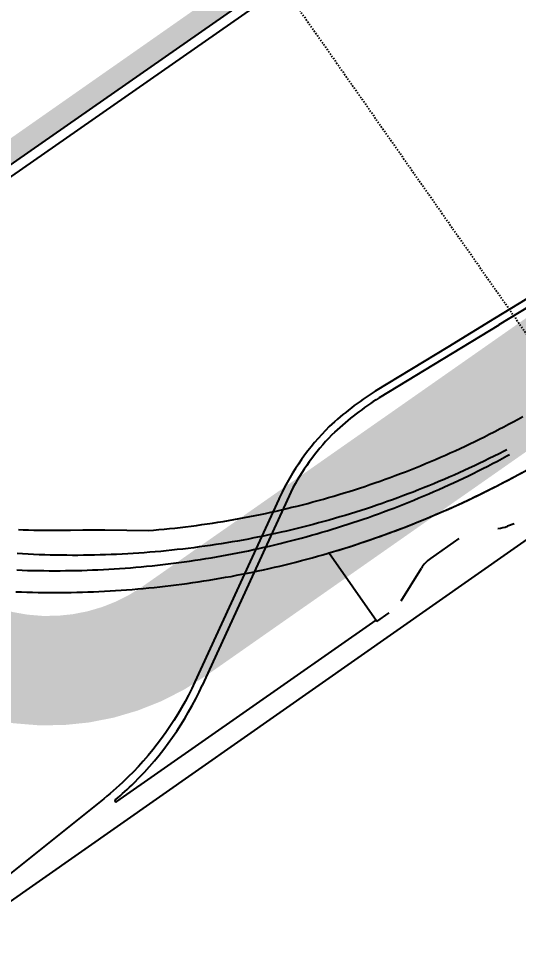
# Model space of a CAD drawing. Header units: millimetres. Extents: x 152904052 to 153933663, y 538271515 to 539240469.
# Drawn here: x 153584105 to 153588670, y 539075305 to 539083745 of the extents above; entities that cross this region are included whole.
import ezdxf
from ezdxf.enums import TextEntityAlignment as Align

# ---------------------------------------------------------------- set-up
doc = ezdxf.new("R2010")
doc.units = ezdxf.units.MM
doc.linetypes.add('HIDDEN', pattern=[5.08, 2.54, -2.54])
doc.layers.add('BORD', color=7, linetype='Continuous')
doc.styles.add('IIAC FONT', font='GulimChe.ttf')

msp = doc.modelspace()

# ---------------------------------------------------------------- linework, layer by layer
at = {"layer": 'BORD', "color": 8, "linetype": 'HIDDEN', "ltscale": 5}
msp.add_line((153540633.6, 539149569.4), (153592255.5, 539075845.7), dxfattribs=at)
at = {"layer": 'BORD', "color": 1, "linetype": 'HIDDEN', "lineweight": -3, "ltscale": 100, "const_width": 1000, "flags": 128}
msp.add_lwpolyline([(153582669.6, 539091774.1), (153578184.8, 539088633.8, 0.414214), (153577693.6, 539085848.4), (153582741.1, 539078639.8, 0.414214), (153585526.5, 539078148.7), (153590011.4, 539081289, 0.414214), (153590502.6, 539084074.5), (153585455.1, 539091283, 0.414214)], format="xyb", close=True, dxfattribs=at)
at = {"layer": 'BORD', "color": 7, "const_width": 200, "flags": 128}
msp.add_lwpolyline([(153586709.5, 539084401.8), (153583730.8, 539082316.1), (153581486.7, 539085521), (153584465.4, 539087606.7)], close=True, dxfattribs=at)
at = {"layer": 'BORD', "color": 137}
for points in [[(153581912.4, 539080820), (153588041.8, 539085097.4)], [(153581766.4, 539080827.8), (153587537.6, 539084855.3)]]:
    msp.add_lwpolyline(points, dxfattribs=at)
at = {"layer": 'BORD', "color": 137, "ltscale": 20}
for points in [[(153590760.7, 539081687.2, -0.064349), (153589856.8, 539081535.2), (153589840.9, 539081534.6, 0.128142), (153589077, 539081304.1), (153589077, 539081304.1), (153588490.5, 539080946.2)], [(153587361.3, 539080339.3, 0.049221), (153586942.1, 539080016.8, 0.058683)], [(153587398.4, 539080279.8, 0.049221), (153586990.1, 539079965.7, 0.049221)], [(153586942.1, 539080016.8, 0.087406), (153586489.6, 539079374.9, 0.086337)], [(153586991.5, 539079967, 0.072859), (153586610.3, 539079458.2), (153585782.9, 539077653.5)], [(153586489.6, 539079374.9, 0.002441), (153586480.3, 539079354.9), (153586480.3, 539079354.9), (153585714.6, 539077684.8), (153585714.6, 539077684.8, -0.090676), (153585107.2, 539076817.1), (153585107.2, 539076817.1, -0.025511), (153584883.1, 539076617.3), (153584883.1, 539076617.3), (153583957, 539075872.8), (153583957, 539075872.8, -0.015917), (153583705.4, 539075683.4), (153583705.4, 539075683.4), (153583247.7, 539075349.1)], [(153584989.6, 539076607.8, 0.997893), (153585001.1, 539076591.4, 3.737778)]]:
    msp.add_lwpolyline(points, format="xyb", dxfattribs=at)
at = {"layer": 'BORD', "color": 137, "ltscale": 20, "flags": 128}
for points in [[(153589040.4, 539081363.9), (153588451.9, 539081004.8)], [(153588451.9, 539081004.8), (153588024.5, 539080744)], [(153588488.5, 539080945), (153588063.5, 539080685.6)], [(153591494.7, 539080910), (153588627.6, 539078902.5)], [(153588024.5, 539080744), (153587361.3, 539080339.3)], [(153588063.5, 539080685.6), (153587397.8, 539080279.4)], [(153588630, 539079129.2), (153588568.6, 539079106.8)], [(153588125.9, 539078994.2), (153587865.2, 539078811.6)], [(153588627.6, 539078902.5), (153583221.2, 539075116.9)], [(153587376.5, 539078237.2), (153586938.3, 539078863)], [(153587597.8, 539078427.1), (153587783.1, 539078724.8)], [(153587376.5, 539078237.2), (153587490, 539078316.7)], [(153587368.2, 539078248.9), (153585001.1, 539076591.4)]]:
    msp.add_lwpolyline(points, dxfattribs=at)
at = {"layer": 'BORD', "color": 137, "ltscale": 20}
msp.add_lwpolyline([(153584580.7, 539079071.7), (153584693.6, 539079072.8), (153584743.6, 539079073.3), (153584793.6, 539079073.8), (153584843.6, 539079074.3), (153584893.6, 539079074.8), (153585293.6, 539079067.8), (153585336.6, 539079071.4), (153585385.7, 539079075.9), (153585434.9, 539079080.6), (153585484, 539079085.5), (153585533.1, 539079090.8), (153585582.1, 539079096.4), (153585631.1, 539079102.3), (153585680.1, 539079108.4), (153585729.1, 539079114.8), (153585778, 539079121.6), (153585826.8, 539079128.6), (153585875.7, 539079135.9), (153585924.4, 539079143.5), (153585973.2, 539079151.3), (153586021.9, 539079159.5), (153586070.5, 539079168), (153586119.1, 539079176.7), (153586167.6, 539079185.7), (153586216.1, 539079195), (153586264.5, 539079204.6), (153586312.9, 539079214.5), (153586361.2, 539079224.7), (153586409.4, 539079235.1), (153586457.6, 539079245.8), (153586505.7, 539079256.9), (153586553.8, 539079268.2), (153586601.8, 539079279.7), (153586649.7, 539079291.6), (153586697.6, 539079303.8), (153586745.3, 539079316.2), (153586793, 539079328.9), (153586840.7, 539079341.9), (153586888.2, 539079355.2), (153586935.7, 539079368.7), (153586983.1, 539079382.5), (153587030.4, 539079396.7), (153587077.6, 539079411), (153587124.7, 539079425.7), (153587171.8, 539079440.7), (153587218.7, 539079455.9), (153587265.6, 539079471.4), (153587312.4, 539079487.2), (153587359.1, 539079503.2), (153587405.6, 539079519.5), (153587452.1, 539079536.1), (153587498.5, 539079553), (153587544.8, 539079570.1), (153587591, 539079587.6), (153587637.1, 539079605.3), (153587683.1, 539079623.2), (153587728.9, 539079641.5), (153587774.7, 539079660), (153587820.4, 539079678.7), (153587865.9, 539079697.8), (153587911.3, 539079717.1), (153587956.7, 539079736.7), (153588001.9, 539079756.5), (153588046.9, 539079776.6), (153588091.9, 539079797), (153588136.8, 539079817.6), (153588181.5, 539079838.5), (153588226.1, 539079859.7), (153588270.5, 539079881.1), (153588314.9, 539079902.8), (153588359.1, 539079924.8), (153588403.2, 539079947), (153588447.1, 539079969.5), (153588487.5, 539079990.4), (153588491, 539079992.2), (153588534.7, 539080015.2), (153588578.2, 539080038.4), (153588621.7, 539080061.9), (153588665, 539080085.7), (153588708.2, 539080109.7)], dxfattribs=at)
at = {"layer": 'BORD', "color": 137, "ltscale": 10}
for points in [[(153588563.8, 539079805.8), (153588538.2, 539079792.6), (153588493.2, 539079769.5), (153588448.1, 539079746.8), (153588402.8, 539079724.3), (153588357.5, 539079702.1), (153588311.9, 539079680.2), (153588266.3, 539079658.5), (153588220.5, 539079637.1), (153588174.6, 539079616), (153588128.5, 539079595.1), (153588082.4, 539079574.5), (153588036.1, 539079554.2), (153587989.7, 539079534.2), (153587943.2, 539079514.4), (153587896.6, 539079494.9), (153587849.8, 539079475.7), (153587803, 539079456.8), (153587756, 539079438.1), (153587708.9, 539079419.7), (153587661.8, 539079401.6), (153587614.5, 539079383.8), (153587567.1, 539079366.2), (153587519.6, 539079348.9), (153587472, 539079331.9), (153587424.3, 539079315.2), (153587376.5, 539079298.8), (153587328.6, 539079282.6), (153587280.6, 539079266.8), (153587232.6, 539079251.2), (153587184.4, 539079235.9), (153587136.1, 539079220.9), (153587087.8, 539079206.1), (153587039.4, 539079191.7), (153586990.9, 539079177.5), (153586942.3, 539079163.7), (153586893.6, 539079150.1), (153586844.8, 539079136.8), (153586796, 539079123.8), (153586747.1, 539079111), (153586698.1, 539079098.6), (153586649, 539079086.4), (153586599.9, 539079074.6), (153586550.7, 539079063), (153586501.5, 539079051.7), (153586452.1, 539079040.8), (153586402.7, 539079030.1), (153586353.3, 539079019.7), (153586303.8, 539079009.5), (153586254.2, 539078999.7), (153586204.6, 539078990.2), (153586154.9, 539078981), (153586105.1, 539078972), (153586055.3, 539078963.4), (153586005.5, 539078955), (153585955.6, 539078946.9), (153585905.7, 539078939.2), (153585855.7, 539078931.7), (153585805.7, 539078924.5), (153585755.6, 539078917.6), (153585705.5, 539078911), (153585655.3, 539078904.7), (153585605.2, 539078898.7), (153585554.9, 539078893), (153585504.7, 539078887.6), (153585454.4, 539078882.5), (153585404.1, 539078877.7), (153585353.8, 539078873.2), (153585303.4, 539078869), (153585253, 539078865.1), (153585202.6, 539078861.4), (153585152.2, 539078858.1), (153585101.7, 539078855.1), (153585051.3, 539078852.3), (153585000.8, 539078849.9), (153584950.3, 539078847.8), (153584899.8, 539078845.9), (153584849.3, 539078844.4), (153584798.8, 539078843.1), (153584748.2, 539078842.2), (153584697.7, 539078841.5), (153584647.2, 539078841.2), (153584596.6, 539078841.1), (153584546.1, 539078841.4), (153584495.6, 539078841.9), (153584445, 539078842.7), (153584394.5, 539078843.9), (153584344, 539078845.3), (153584293.5, 539078847), (153584243, 539078849.1), (153584192.5, 539078851.4), (153584142, 539078854), (153584091.6, 539078856.9)], [(153584088.7, 539078707.5), (153584138.1, 539078705.7), (153584187.6, 539078704.1), (153584237, 539078702.9), (153584286.5, 539078701.9), (153584336, 539078701.2), (153584385.4, 539078700.8), (153584434.9, 539078700.6), (153584484.4, 539078700.8), (153584533.9, 539078701.2), (153584583.3, 539078701.9), (153584632.8, 539078702.9), (153584682.2, 539078704.2), (153584731.7, 539078705.7), (153584781.1, 539078707.6), (153584830.5, 539078709.7), (153584879.9, 539078712.1), (153584929.3, 539078714.8), (153584978.7, 539078717.8), (153585028.1, 539078721), (153585077.4, 539078724.6), (153585126.8, 539078728.4), (153585176.1, 539078732.5), (153585225.3, 539078736.9), (153585274.6, 539078741.5), (153585323.8, 539078746.5), (153585373, 539078751.7), (153585422.2, 539078757.2), (153585471.3, 539078763), (153585520.4, 539078769), (153585569.5, 539078775.4), (153585618.5, 539078782), (153585667.5, 539078788.9), (153585716.4, 539078796.1), (153585765.3, 539078803.6), (153585814.2, 539078811.3), (153585863, 539078819.3), (153585911.8, 539078827.6), (153585960.5, 539078836.2), (153586009.1, 539078845.1), (153586057.8, 539078854.2), (153586106.3, 539078863.6), (153586154.8, 539078873.3), (153586203.3, 539078883.3), (153586251.7, 539078893.5), (153586300, 539078904.1), (153586348.3, 539078914.9), (153586396.5, 539078925.9), (153586444.7, 539078937.3), (153586492.8, 539078948.9), (153586540.8, 539078960.8), (153586588.7, 539078973), (153586636.6, 539078985.4), (153586684.4, 539078998.1), (153586732.1, 539079011.1), (153586779.8, 539079024.4), (153586827.4, 539079037.9), (153586874.9, 539079051.7), (153586922.3, 539079065.8), (153586969.7, 539079080.2), (153587016.9, 539079094.8), (153587064.1, 539079109.7), (153587111.2, 539079124.9), (153587158.2, 539079140.3), (153587205.1, 539079156), (153587251.9, 539079171.9), (153587298.7, 539079188.2), (153587345.3, 539079204.7), (153587391.8, 539079221.4), (153587438.3, 539079238.5), (153587484.6, 539079255.8), (153587530.9, 539079273.3), (153587577, 539079291.1), (153587623.1, 539079309.2), (153587669, 539079327.6), (153587714.9, 539079346.2), (153587760.6, 539079365.1), (153587806.2, 539079384.2), (153587851.7, 539079403.6), (153587897.1, 539079423.3), (153587942.4, 539079443.2), (153587987.6, 539079463.3), (153588032.6, 539079483.8), (153588077.6, 539079504.5), (153588122.4, 539079525.4), (153588167.1, 539079546.6), (153588211.6, 539079568.1), (153588256.1, 539079589.8), (153588300.4, 539079611.7), (153588344.6, 539079633.9), (153588388.7, 539079656.4), (153588432.6, 539079679.1), (153588476.5, 539079702.1), (153588520.1, 539079725.3), (153588563.7, 539079748.8), (153588587.3, 539079761.7)]]:
    msp.add_lwpolyline(points, dxfattribs=at)
at = {"layer": 'BORD', "color": 137, "ltscale": 20, "flags": 128}
for points in [[(153586938.3, 539078863, 0.059044), (153588851.6, 539079681.8)], [(153588481.6, 539079087.5, 0.065543), (153588568.6, 539079106.8)], [(153587865.2, 539078811.6, 0.101096), (153587783.1, 539078724.8)], [(153585159.9, 539076763.7, 0.090677), (153585782.9, 539077653.5)], [(153584988.9, 539076607.3, 0.0192), (153585159.9, 539076763.7)]]:
    msp.add_lwpolyline(points, format="xyb", dxfattribs=at)
at = {"layer": 'BORD', "color": 137, "ltscale": 10, "flags": 128}
for points in [[(153584080.8, 539078508.7), (153584131.4, 539078506.8), (153584181.9, 539078505.2), (153584232.5, 539078503.9), (153584283.1, 539078502.9), (153584333.7, 539078502.2), (153584384.3, 539078501.8), (153584434.9, 539078501.6), (153584485.5, 539078501.8), (153584536.1, 539078502.2), (153584586.7, 539078503), (153584637.3, 539078504), (153584687.9, 539078505.3), (153584738.5, 539078506.9), (153584789.1, 539078508.8), (153584839.6, 539078510.9), (153584890.2, 539078513.4), (153584940.7, 539078516.1), (153584991.2, 539078519.2), (153585041.7, 539078522.5), (153585092.2, 539078526.1), (153585142.7, 539078530), (153585193.1, 539078534.2), (153585243.5, 539078538.7), (153585293.9, 539078543.5), (153585344.3, 539078548.5), (153585394.6, 539078553.9), (153585444.9, 539078559.5), (153585495.1, 539078565.4), (153585545.4, 539078571.6), (153585595.5, 539078578.1), (153585645.7, 539078584.9), (153585695.8, 539078592), (153585745.9, 539078599.3), (153585795.9, 539078607), (153585845.9, 539078614.9), (153585895.8, 539078623.1), (153585945.7, 539078631.6), (153585995.6, 539078640.4), (153586045.3, 539078649.4), (153586095.1, 539078658.8), (153586144.8, 539078668.4), (153586194.4, 539078678.3), (153586244, 539078688.5), (153586293.5, 539078699), (153586342.9, 539078709.8), (153586392.3, 539078720.8), (153586441.6, 539078732.1), (153586490.9, 539078743.7), (153586540.1, 539078755.6), (153586589.2, 539078767.8), (153586638.2, 539078780.3), (153586687.2, 539078793), (153586736.1, 539078806), (153586785, 539078819.3), (153586833.7, 539078832.9), (153586882.4, 539078846.7), (153586931, 539078860.8), (153586979.5, 539078875.2), (153587027.9, 539078889.9), (153587076.3, 539078904.9), (153587124.5, 539078920.1), (153587172.7, 539078935.6), (153587220.8, 539078951.4), (153587268.8, 539078967.5), (153587316.7, 539078983.8), (153587364.5, 539079000.4), (153587412.2, 539079017.3), (153587459.8, 539079034.4), (153587507.3, 539079051.8), (153587554.7, 539079069.5), (153587602, 539079087.5), (153587649.3, 539079105.7), (153587696.4, 539079124.2), (153587743.4, 539079143), (153587790.2, 539079162), (153587837, 539079181.4), (153587883.7, 539079200.9), (153587930.2, 539079220.8), (153587976.7, 539079240.9), (153588023, 539079261.2), (153588069.2, 539079281.9), (153588115.3, 539079302.8), (153588161.3, 539079323.9), (153588207.1, 539079345.4), (153588252.9, 539079367.1), (153588298.5, 539079389), (153588343.9, 539079411.2), (153588389.3, 539079433.7), (153588434.5, 539079456.4), (153588479.6, 539079479.4), (153588524.5, 539079502.6), (153588569.4, 539079526.1), (153588614, 539079549.9), (153588658.6, 539079573.9), (153588703, 539079598.1)], [(153584105, 539079077.7), (153584147.6, 539079074.9), (153584196.5, 539079072.7), (153584245.6, 539079071.2), (153584294.9, 539079070.4), (153584344.4, 539079070), (153584394, 539079070.1), (153584443.7, 539079070.4), (153584493.6, 539079070.8), (153584502, 539079070.9), (153584543.6, 539079071.3), (153584580.7, 539079071.7)]]:
    msp.add_lwpolyline(points, dxfattribs=at)

# ---------------------------------------------------------------- texts
at = {"layer": 'BORD', "color": 7, "linetype": 'Continuous', "lineweight": -3, "style": 'IIAC FONT'}
msp.add_text('PARTIAL SITE PLAN', height=5760, rotation=35, dxfattribs=at).set_placement((153601935.6, 539062021.1), align=Align.MIDDLE_CENTER)

doc.saveas('drawing.dxf')
